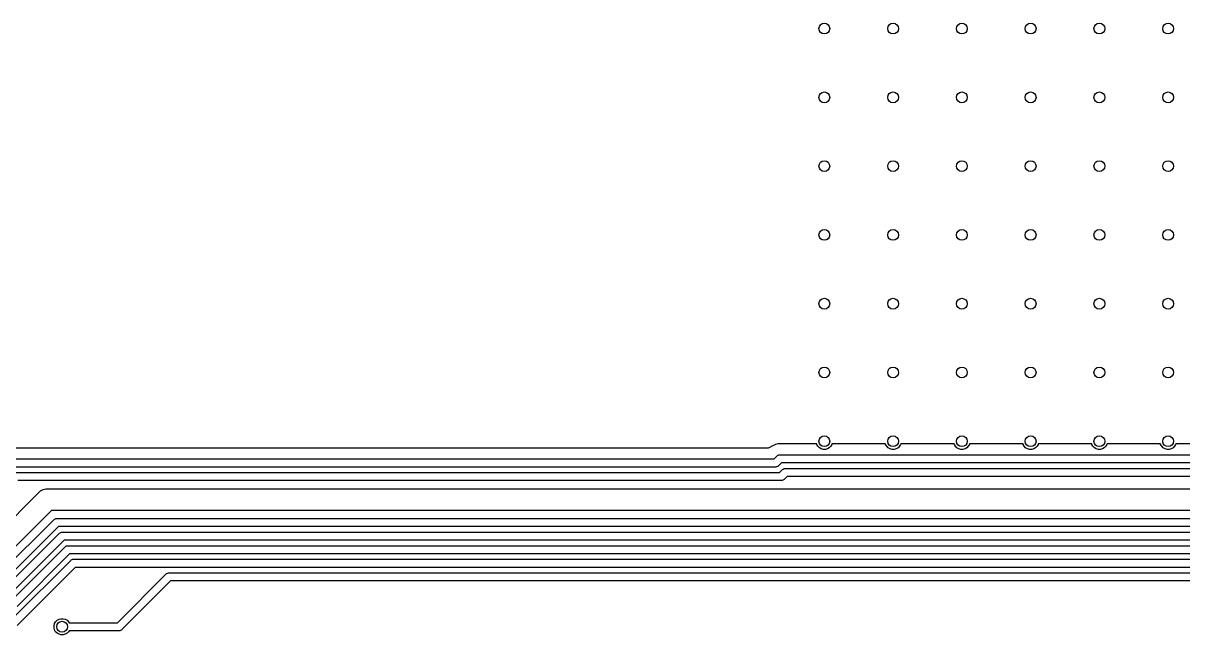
# Model space of a CAD drawing. Extents: x 2.6 to 14.2, y -9.4 to -3.8.
# Drawn here: x 5.118 to 6.805, y -9.412 to -8.523 of the extents above; entities that cross this region are included whole.
import ezdxf

# ---------------------------------------------------------------- set-up
doc = ezdxf.new("R2010")
doc.units = 0
doc.header["$MEASUREMENT"] = 0
doc.layers.add('BLACK', color=7, linetype='CONTINUOUS')

msp = doc.modelspace()

# ---------------------------------------------------------------- linework, layer by layer
at = {"layer": 'BLACK', "linetype": 'CONTINUOUS'}
for p, q in [((6.2015, -9.1404), (5.0948, -9.1404)), ((6.2025, -9.1403), (6.2015, -9.1404)), ((6.2049, -9.139), (6.2025, -9.1403)), ((6.2051, -9.1388), (6.2049, -9.139)), ((6.21, -9.136), (6.2051, -9.1388)), ((6.2051, -9.1388), (6.2051, -9.1388)), ((6.212, -9.1354), (6.21, -9.136)), ((6.21, -9.136), (6.21, -9.136)), ((6.2155, -9.1345), (6.212, -9.1354)), ((6.212, -9.1354), (6.212, -9.1354)), ((6.2722, -9.1345), (6.2155, -9.1345)), ((6.2723, -9.1351), (6.2722, -9.1345)), ((6.2739, -9.1377), (6.2723, -9.1351)), ((6.276, -9.1399), (6.2739, -9.1377)), ((6.2787, -9.1415), (6.276, -9.1399)), ((6.2904, -9.1399), (6.2878, -9.1415)), ((6.2926, -9.1377), (6.2904, -9.1399)), ((6.2941, -9.1351), (6.2926, -9.1377)), ((6.2943, -9.1345), (6.2941, -9.1351)), ((6.3722, -9.1345), (6.2943, -9.1345)), ((6.3723, -9.1351), (6.3722, -9.1345)), ((6.3739, -9.1377), (6.3723, -9.1351)), ((6.376, -9.1399), (6.3739, -9.1377)), ((6.3787, -9.1415), (6.376, -9.1399)), ((6.3904, -9.1399), (6.3878, -9.1415)), ((6.3926, -9.1377), (6.3904, -9.1399)), ((6.3941, -9.1351), (6.3926, -9.1377)), ((6.3943, -9.1345), (6.3941, -9.1351)), ((6.4722, -9.1345), (6.3943, -9.1345)), ((6.4723, -9.1351), (6.4722, -9.1345)), ((6.4739, -9.1377), (6.4723, -9.1351)), ((6.476, -9.1399), (6.4739, -9.1377)), ((6.4787, -9.1415), (6.476, -9.1399)), ((6.4904, -9.1399), (6.4878, -9.1415)), ((6.4926, -9.1377), (6.4904, -9.1399)), ((6.4941, -9.1351), (6.4926, -9.1377)), ((6.4943, -9.1345), (6.4941, -9.1351)), ((6.5722, -9.1345), (6.4943, -9.1345)), ((6.5723, -9.1351), (6.5722, -9.1345)), ((6.5739, -9.1377), (6.5723, -9.1351)), ((6.576, -9.1399), (6.5739, -9.1377)), ((6.5787, -9.1415), (6.576, -9.1399)), ((6.5904, -9.1399), (6.5878, -9.1415)), ((6.5926, -9.1377), (6.5904, -9.1399)), ((6.5941, -9.1351), (6.5926, -9.1377)), ((6.5943, -9.1345), (6.5941, -9.1351)), ((6.6722, -9.1345), (6.5943, -9.1345)), ((6.6723, -9.1351), (6.6722, -9.1345)), ((6.6739, -9.1377), (6.6723, -9.1351)), ((6.676, -9.1399), (6.6739, -9.1377)), ((6.6787, -9.1415), (6.676, -9.1399)), ((6.6904, -9.1399), (6.6878, -9.1415)), ((6.6926, -9.1377), (6.6904, -9.1399)), ((6.6941, -9.1351), (6.6926, -9.1377)), ((6.6943, -9.1345), (6.6941, -9.1351)), ((6.7722, -9.1345), (6.6943, -9.1345)), ((6.7723, -9.1351), (6.7722, -9.1345)), ((6.7739, -9.1377), (6.7723, -9.1351)), ((6.776, -9.1399), (6.7739, -9.1377)), ((6.7787, -9.1415), (6.776, -9.1399)), ((6.7904, -9.1399), (6.7878, -9.1415)), ((6.7926, -9.1377), (6.7904, -9.1399)), ((6.7941, -9.1351), (6.7926, -9.1377)), ((6.7943, -9.1345), (6.7941, -9.1351)), ((6.8722, -9.1345), (6.7943, -9.1345)), ((5.0976, -9.1562), (6.21, -9.1562)), ((6.21, -9.1562), (6.2142, -9.152)), ((6.2142, -9.152), (6.2151, -9.1513)), ((6.2151, -9.1513), (6.216, -9.1509)), ((6.216, -9.1509), (6.2172, -9.1504)), ((6.2172, -9.1504), (6.2184, -9.1503)), ((6.2184, -9.1503), (9.1833, -9.1503)), ((6.2817, -9.1423), (6.2787, -9.1415)), ((6.2848, -9.1423), (6.2817, -9.1423)), ((6.2878, -9.1415), (6.2848, -9.1423)), ((6.3817, -9.1423), (6.3787, -9.1415)), ((6.3848, -9.1423), (6.3817, -9.1423)), ((6.3878, -9.1415), (6.3848, -9.1423)), ((6.4817, -9.1423), (6.4787, -9.1415)), ((6.4848, -9.1423), (6.4817, -9.1423)), ((6.4878, -9.1415), (6.4848, -9.1423)), ((6.5817, -9.1423), (6.5787, -9.1415)), ((6.5848, -9.1423), (6.5817, -9.1423)), ((6.5878, -9.1415), (6.5848, -9.1423)), ((6.6817, -9.1423), (6.6787, -9.1415)), ((6.6848, -9.1423), (6.6817, -9.1423)), ((6.6878, -9.1415), (6.6848, -9.1423)), ((6.7817, -9.1423), (6.7787, -9.1415)), ((6.7848, -9.1423), (6.7817, -9.1423)), ((6.7878, -9.1415), (6.7848, -9.1423)), ((6.2125, -9.168), (5.1001, -9.168)), ((6.2136, -9.1679), (6.2125, -9.168)), ((6.2153, -9.1672), (6.2136, -9.1679)), ((6.2157, -9.167), (6.2153, -9.1672)), ((6.2166, -9.1663), (6.2157, -9.167)), ((6.2208, -9.1621), (6.2166, -9.1663)), ((6.2182, -9.1759), (6.2224, -9.1717)), ((9.1858, -9.1621), (6.2208, -9.1621)), ((6.2224, -9.1717), (6.2233, -9.171)), ((6.2233, -9.171), (6.225, -9.1703)), ((6.225, -9.1703), (6.2254, -9.1701)), ((6.2254, -9.1701), (6.2265, -9.17)), ((6.2265, -9.17), (7.7268, -9.17)), ((5.1076, -9.1759), (6.2182, -9.1759)), ((6.2206, -9.1877), (5.11, -9.1877)), ((6.2218, -9.1876), (6.2206, -9.1877)), ((6.2227, -9.1872), (6.2218, -9.1876)), ((6.2239, -9.1867), (6.2227, -9.1872)), ((6.2248, -9.186), (6.2239, -9.1867)), ((6.229, -9.1818), (6.2248, -9.186)), ((7.7244, -9.1818), (6.229, -9.1818)), ((5.0683, -9.2777), (5.1418, -9.2042)), ((5.1418, -9.2042), (5.1433, -9.2028)), ((5.1433, -9.2028), (5.1469, -9.2008)), ((5.1469, -9.2008), (5.1509, -9.1997)), ((5.1509, -9.1997), (5.1529, -9.1996)), ((5.1529, -9.1996), (7.54, -9.1996)), ((5.1594, -9.2311), (5.0859, -9.3046)), ((7.5465, -9.2311), (5.1594, -9.2311)), ((5.0862, -9.321), (5.1626, -9.2446)), ((5.1692, -9.2547), (5.0929, -9.3311)), ((5.1626, -9.2446), (5.1635, -9.2439)), ((5.1635, -9.2439), (5.165, -9.2433)), ((5.165, -9.2433), (5.1656, -9.243)), ((5.1656, -9.243), (5.1668, -9.2429)), ((5.1668, -9.2429), (7.5579, -9.2429)), ((7.5604, -9.2547), (5.1692, -9.2547)), ((5.0944, -9.3407), (5.1708, -9.2644)), ((5.1774, -9.2744), (5.101, -9.3508)), ((5.1708, -9.2644), (5.1717, -9.2636)), ((5.1717, -9.2636), (5.1729, -9.2631)), ((5.1729, -9.2631), (5.1738, -9.2627)), ((5.1738, -9.2627), (5.175, -9.2626)), ((5.175, -9.2626), (7.5661, -9.2626)), ((7.5685, -9.2744), (5.1774, -9.2744)), ((5.1026, -9.3605), (5.179, -9.2841)), ((5.179, -9.2841), (5.1799, -9.2833)), ((5.1799, -9.2833), (5.1811, -9.2828)), ((5.1811, -9.2828), (5.182, -9.2825)), ((5.182, -9.2825), (5.1831, -9.2824)), ((5.1831, -9.2824), (7.5743, -9.2824)), ((5.1025, -9.3884), (5.1871, -9.3038)), ((5.1856, -9.2942), (5.1092, -9.3706)), ((7.5767, -9.2942), (5.1856, -9.2942)), ((5.1871, -9.3038), (5.188, -9.3031)), ((5.188, -9.3031), (5.1893, -9.3026)), ((5.1893, -9.3026), (5.1902, -9.3022)), ((5.1902, -9.3022), (5.1913, -9.3021)), ((5.1913, -9.3021), (7.6453, -9.3021)), ((5.1938, -9.3139), (5.1091, -9.3985)), ((7.6429, -9.3139), (5.1938, -9.3139)), ((5.2551, -9.3943), (5.3259, -9.3235)), ((5.3259, -9.3235), (5.3268, -9.3228)), ((5.3268, -9.3228), (5.3283, -9.3222)), ((5.3283, -9.3222), (5.3289, -9.3219)), ((5.3289, -9.3219), (5.3301, -9.3218)), ((5.3301, -9.3218), (7.6372, -9.3218)), ((5.3325, -9.3336), (5.2617, -9.4044)), ((7.6347, -9.3336), (5.3325, -9.3336)), ((5.1637, -9.3957), (5.1652, -9.393)), ((5.1652, -9.393), (5.1674, -9.3909)), ((5.1674, -9.3909), (5.1701, -9.3893)), ((5.1701, -9.3893), (5.173, -9.3885)), ((5.173, -9.3885), (5.1761, -9.3885)), ((5.1761, -9.3885), (5.1791, -9.3893)), ((5.1791, -9.3893), (5.1818, -9.3909)), ((5.1818, -9.3909), (5.1839, -9.393)), ((5.1839, -9.393), (5.1847, -9.3943)), ((5.1629, -9.3987), (5.1637, -9.3957)), ((5.1629, -9.4018), (5.1629, -9.3987)), ((5.1637, -9.4047), (5.1629, -9.4018)), ((5.1652, -9.4074), (5.1637, -9.4047)), ((5.1674, -9.4096), (5.1652, -9.4074)), ((5.1701, -9.4111), (5.1674, -9.4096)), ((5.1818, -9.4096), (5.1791, -9.4111)), ((5.1839, -9.4074), (5.1818, -9.4096)), ((5.1847, -9.4061), (5.1839, -9.4074)), ((5.1847, -9.3943), (5.2551, -9.3943)), ((5.2576, -9.4061), (5.1847, -9.4061)), ((5.2587, -9.406), (5.2576, -9.4061)), ((5.2596, -9.4057), (5.2587, -9.406)), ((5.2608, -9.4051), (5.2596, -9.4057)), ((5.2617, -9.4044), (5.2608, -9.4051)), ((5.173, -9.4119), (5.1701, -9.4111)), ((5.1761, -9.4119), (5.173, -9.4119)), ((5.1791, -9.4111), (5.1761, -9.4119))]:
    msp.add_line(p, q, dxfattribs=at)
at = {"layer": 'BLACK'}
for centre in [(6.2832, -8.5305), (6.3832, -8.5305), (6.4832, -8.5305), (6.5832, -8.5305), (6.6832, -8.5305), (6.7832, -8.5305), (6.2832, -8.6305), (6.3832, -8.6305), (6.4832, -8.6305), (6.5832, -8.6305), (6.6832, -8.6305), (6.7832, -8.6305), (6.2832, -8.7305), (6.3832, -8.7305), (6.4832, -8.7305), (6.5832, -8.7305), (6.6832, -8.7305), (6.7832, -8.7305), (6.2832, -8.8305), (6.3832, -8.8305), (6.4832, -8.8305), (6.5832, -8.8305), (6.6832, -8.8305), (6.7832, -8.8305), (6.2832, -8.9305), (6.3832, -8.9305), (6.4832, -8.9305), (6.5832, -8.9305), (6.6832, -8.9305), (6.7832, -8.9305), (6.2832, -9.0305), (6.3832, -9.0305), (6.4832, -9.0305), (6.5832, -9.0305), (6.6832, -9.0305), (6.7832, -9.0305), (6.2832, -9.1305), (6.3832, -9.1305), (6.4832, -9.1305), (6.5832, -9.1305), (6.6832, -9.1305), (6.7832, -9.1305), (5.1746, -9.4002)]:
    msp.add_circle(centre, 0.00787, dxfattribs=at)

doc.saveas('drawing.dxf')
